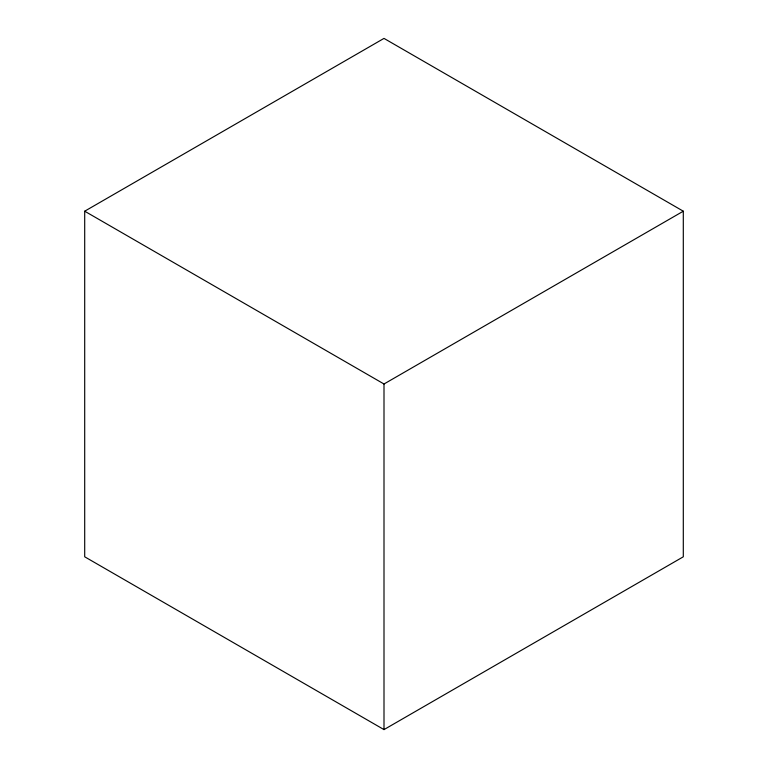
<?xml version="1.0" encoding="UTF-8"?>
<svg xmlns="http://www.w3.org/2000/svg" width="768" height="768" viewBox="0 0 768 768"><rect width="100%" height="100%" fill="white"/><g stroke="black" fill="none" stroke-linecap="round" stroke-linejoin="round"><path stroke-width="1.15" d="M84.701 211.2L384 38.4L683.299 211.2L683.299 556.8L384 729.6L84.701 556.8L84.701 211.2L384 384L683.299 211.2M384 384L384 729.6"/></g></svg>
